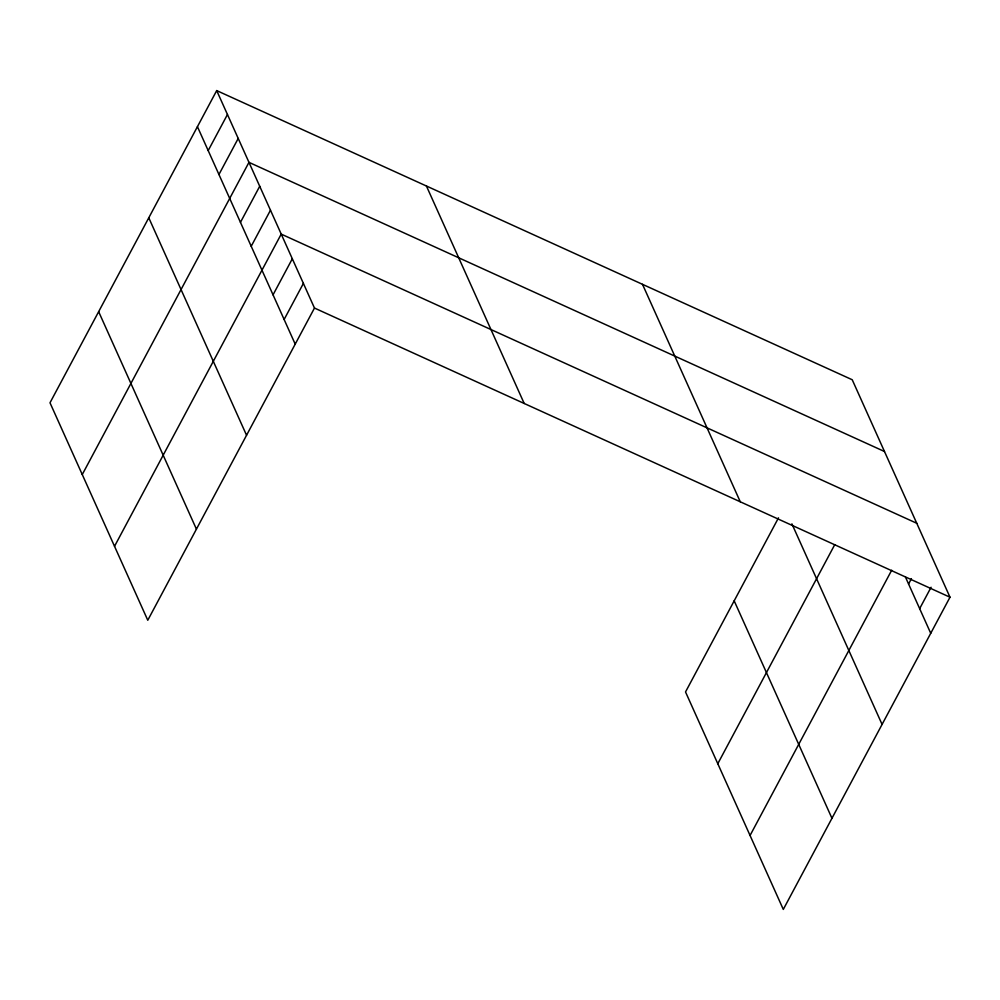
<?xml version="1.0" encoding="UTF-8"?>
<svg xmlns="http://www.w3.org/2000/svg" width="1000" height="1000" viewBox="0 0 1000 1000"><rect width="100%" height="100%" fill="white"/><g stroke="black" fill="none" stroke-linecap="round" stroke-linejoin="round"><path stroke-width="1.5" d="M216.7 90.588L50 402.788L147.775 620.25L314.475 308.05L216.7 90.588L852.225 379.75L950 597.212L783.3 909.412L685.525 691.95L778.5 517.837M208.188 150.588L227.45 114.513M218.938 174.513L238.212 138.438M82.263 474.55L248.962 162.35L884.488 451.512M240.45 222.35L259.725 186.275M251.213 246.275L270.475 210.2M114.525 546.312L281.225 234.112L916.762 523.275M273.05 294.837L292.312 258.762M284.125 319.488L303.387 283.412M717.788 763.713L834.725 544.712M750.062 835.475L891.688 570.237M908.575 584L911.425 578.65M919.65 608.65L931.075 587.263M314.475 308.05L950 597.212M905.5 577.15L930.738 633.288M791.9 523.837L882.075 724.412M642.5 284.325L740.275 501.788M734.175 600.825L831.95 818.288M426.425 186.012L524.2 403.475M197.438 126.675L295.212 344.137M148.775 217.787L246.55 435.25M98.65 311.675L196.425 529.138"/></g></svg>
